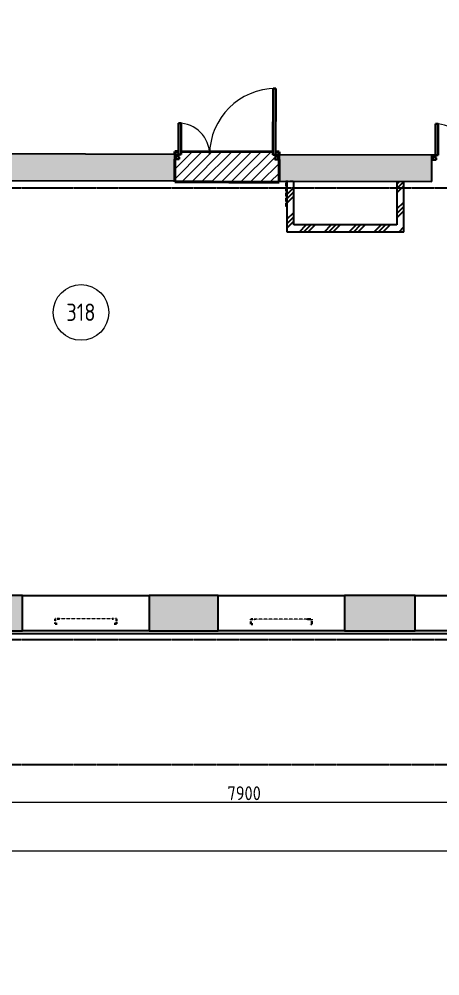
# Model space of a CAD drawing. Header units: millimetres. Extents: x -99936 to 523262, y -63190 to 327013.
# Drawn here: x 227399 to 233454, y -2583 to 11183 of the extents above; entities that cross this region are included whole.
import ezdxf

# ---------------------------------------------------------------- set-up
doc = ezdxf.new("R2010")
doc.units = ezdxf.units.MM
for name, pattern in [('ADSK_Линия сетки', [25, 20, -2.5, 0, -2.5]), ('ADSK_Сверху', [4.5, 3, -1.5]), ('ADSK_Снесено', [4.5, 3, -1.5])]:
    doc.linetypes.add(name, pattern=pattern)
for name, color, linetype, lineweight, true_color in [('_ Окна', 5, 'Continuous', 30, 0x0000ff), ('Стены внутренние', 5, 'Continuous', 18, 0x0000ff), ('Стены наружные', 1, 'ADSK_Снесено', 18, 0xff0000)]:
    doc.layers.add(name, color=color, linetype=linetype, lineweight=lineweight, true_color=true_color)
for name, color, linetype, lineweight in [('Двери', 251, 'Continuous', 18), ('Марки помещений', 7, 'Continuous', 20), ('Окна', 251, 'Continuous', 18), ('Стены', 7, 'Continuous', 18), ('Стены разрез', 7, 'Continuous', 40)]:
    doc.layers.add(name, color=color, linetype=linetype, lineweight=lineweight)
doc.styles.add('GOST Common_1', font='GOST Common_0.ttf', dxfattribs={"width": 0.9, "height": 200})
doc.styles.add('GOST Common_2', font='GOST Common_0.ttf', dxfattribs={"width": 0.9, "height": 250})
doc.dimstyles.new('ADSK_Основной_2_5_мм', dxfattribs={"dimscale": 304.8, "dimtxt": 251.428749, "dimasz": 0.463911, "dimexe": 0.492126, "dimexo": 0.492126, "dimgap": 0.098425, "dimtad": 1, "dimdec": 1, "dimrnd": 0.1, "dimdsep": 46, "dimtxsty": 'GOST Common_1', "dimblk1": 'OBLIQUE', "dimblk2": 'OBLIQUE', "dimsah": 1, "dimcen": 0.09, "dimdle": 0.492126, "dimazin": 2, "dimtfac": 1, "dimtdec": 4, "dimtix": 1, "dimtmove": 0, "dimatfit": 3, "dimfxl": 1, "dimtvp": 1, "dimtfill": 1, "dimtolj": 1, "dimtzin": 0, "dimlwd": 20, "dimlwe": 20, "dimarcsym": 2})
pattern_1 = [(45, (215977.25, 150), (-179.605, 179.605), []), (45, (216040.75, 150), (0, 359.2102), []), (45, (215913.75, 150), (0, 359.2102), [])]

# ---------------------------------------------------------------- blocks, each defined once
blk = doc.blocks.new('Витраж-тент со смещением вовне - 60мм 30 сдвиг-1466942-03 План 3-го этажа')
at = {"layer": '_ Окна', "color": 161, "linetype": 'ADSK_Сверху', "true_color": 0xaaaaff}
for p, q in [((-440, 25), (-440, -45)), ((-440, 25), (-410, 25)), ((-440, -45), (-440, 25)), ((440, 25), (410, 25)), ((440, -45), (440, 25)), ((440, -45), (440, 25)), ((-380, -45), (-440, -45)), ((-380, -35), (-380, -45)), ((380, -35), (380, -45)), ((380, -45), (440, -45))]:
    blk.add_line(p, q, dxfattribs=at)
at = {"layer": 'Окна', "color": 161, "linetype": 'ADSK_Сверху', "true_color": 0xaaaaff}
blk.add_line((-380, -45), (380, -45), dxfattribs=at)
blk = doc.blocks.new('Новые проёмы 3 этаж - Новые проёмы 3 этаж-1676495-03 План 3-го этажа')
at = {"layer": 'Стены'}
h = blk.add_hatch(dxfattribs=at)
h.set_pattern_fill('FP_4', color=256, style=0, pattern_type=2)
h.set_pattern_definition([(45, (0, 0), (-70.7107, 70.7107), [])])
h.paths.add_polyline_path([(15162, 8686), (15162, 9013), (15103, 9013), (15103, 9043), (15113, 9043), (15113, 9083), (15073, 9083), (15073, 9125), (13753, 9127), (13753, 9086), (13713, 9086), (13713, 9047), (13723, 9046), (13723, 9016), (13663, 9017), (13663, 8691), (14193, 8691), (14440, 8686)])
h.paths.add_polyline_path([(15163, 9083), (15162, 9125), (15113, 9125), (15113, 9083), (15162, 9083)])
h.paths.add_polyline_path([(13713, 9087), (13713, 9127), (13663, 9127), (13663, 9087), (13713, 9087)])
at = {"layer": 'Стены разрез'}
for p, q in [((13713, 9127), (13663, 9127)), ((13663, 9127), (13663, 9087)), ((15073, 9125), (13753, 9127)), ((15163, 9125), (15113, 9125)), ((15163, 9083), (15163, 9125)), ((13663, 9017), (13662, 8691)), ((15162, 8686), (15163, 9013)), ((13662, 8691), (14193, 8691)), ((14193, 8691), (14440, 8686)), ((14440, 8686), (15162, 8686))]:
    blk.add_line(p, q, dxfattribs=at)
blk = doc.blocks.new('AC_Дверь_Двупольная - Д-11л 1500х2200h-2039728-03 План 3-го этажа')
at = {"layer": 'Двери', "lineweight": 30}
for p, q in [((700, 1140), (660, 1140)), ((660, 1140), (660, 190)), ((700, 190), (700, 1140)), ((-700, 640), (-660, 640)), ((-700, 190), (-700, 640)), ((-660, 640), (-660, 190)), ((-750, 190), (-730, 190)), ((-750, 120), (-750, 190)), ((-730, 190), (-700, 190)), ((-730, 120), (-730, 190)), ((-730, 190), (-730, 120)), ((-660, 190), (-700, 190)), ((-700, 190), (-700, 150)), ((-700, 150), (-690, 150)), ((-690, 150), (-690, 120)), ((660, 190), (700, 190)), ((700, 150), (690, 150)), ((690, 150), (690, 120)), ((730, 190), (700, 190)), ((700, 190), (700, 150)), ((730, 120), (730, 190)), ((750, 190), (730, 190)), ((730, 190), (730, 120)), ((750, 120), (750, 190)), ((-730, 120), (-750, 120)), ((-690, 120), (-730, 120)), ((690, 120), (730, 120)), ((730, 120), (750, 120))]:
    blk.add_line(p, q, dxfattribs=at)
at = {"layer": 'Двери'}
for centre, radius, start, end in [((700, 190), 950, 90, 180), ((-700, 190), 450, 360, 90)]:
    blk.add_arc(centre, radius, start, end, dxfattribs=at)
blk = doc.blocks.new('ADSK_Марка_Помещение_ОдноЗначение - Номер-247393-03 План 3-го этажа')
at = {"layer": 'Марки помещений'}
blk.add_circle((0, 0), 4, dxfattribs=at)
blk = doc.blocks.new('_Oblique')
at = {"color": 0, "linetype": 'ByBlock', "lineweight": -2}
blk.add_line((-0.5, -0.5), (0.5, 0.5), dxfattribs=at)
blk = doc.blocks.new('*D1594')
at = {"color": 0, "lineweight": 20, "transparency": 16777216}
for p, q in [((226537, -85), (234737, -85)), ((226687, -135), (226687, -235)), ((234587, -135), (234587, -235))]:
    blk.add_line(p, q, dxfattribs=at)
at = {"layer": 'Defpoints', "color": 0, "transparency": 16777216}
for p in [(226687, 15), (234587, 15), (234587, -85)]:
    blk.add_point(p, dxfattribs=at)
at = {"color": 0, "lineweight": 20, "transparency": 16777216, "xscale": 141.4, "yscale": 141.4, "zscale": 141.4, "rotation": 180}
blk.add_blockref('_Oblique', (226687, -85), dxfattribs=at)
at = {"color": 0, "lineweight": 20, "transparency": 16777216, "xscale": 141.4, "yscale": 141.4, "zscale": 141.4}
blk.add_blockref('_Oblique', (234587, -85), dxfattribs=at)
at = {"color": 0, "lineweight": 25, "transparency": 16777216, "insert": (230637, 45), "char_height": 200, "width": 756.84, "attachment_point": 5, "style": 'GOST Common_1', "bg_fill": 3, "box_fill_scale": 1.1, "bg_fill_color": 256, "bg_fill_true_color": 13158600, "bg_fill_transparency": 0}
blk.add_mtext('\\A1;7900', dxfattribs=at)
blk = doc.blocks.new('*D1608')
at = {"color": 0, "lineweight": 20, "transparency": 16777216}
for p, q in [((209887, -785), (272037, -785)), ((210037, -835), (210037, -935)), ((271887, -835), (271887, -935))]:
    blk.add_line(p, q, dxfattribs=at)
at = {"layer": 'Defpoints', "color": 0, "transparency": 16777216}
for p in [(210037, -685), (271887, -685), (271887, -785)]:
    blk.add_point(p, dxfattribs=at)
at = {"color": 0, "lineweight": 20, "transparency": 16777216, "xscale": 141.4, "yscale": 141.4, "zscale": 141.4, "rotation": 180}
blk.add_blockref('_Oblique', (210037, -785), dxfattribs=at)
at = {"color": 0, "lineweight": 20, "transparency": 16777216, "xscale": 141.4, "yscale": 141.4, "zscale": 141.4}
blk.add_blockref('_Oblique', (271887, -785), dxfattribs=at)
at = {"color": 0, "lineweight": 25, "transparency": 16777216, "insert": (240962, -655), "char_height": 200, "width": 889.8, "attachment_point": 5, "style": 'GOST Common_1', "bg_fill": 3, "box_fill_scale": 1.1, "bg_fill_color": 256, "bg_fill_true_color": 13158600, "bg_fill_transparency": 0}
blk.add_mtext('\\A1;61850', dxfattribs=at)

msp = doc.modelspace()

# ---------------------------------------------------------------- hatches: boundary and pattern name
at = {"layer": 'Стены внутренние', "lineweight": 25, "true_color": 0x636466}
h = msp.add_hatch(color=251, dxfattribs=at)
h.paths.add_polyline_path([(258100.32, 8781.417), (258097.491, 9161.426), (251920.516, 9177.754), (251919.512, 8797.755), (258042.559, 8781.57)])
h.paths.add_polyline_path([(250419.517, 8801.72), (250420.336, 9181.718), (243349.517, 9200.409), (243348.512, 8820.411), (249544.593, 8804.032)])
h.paths.add_polyline_path([(241848.517, 8824.375), (241849.337, 9204.374), (234840.127, 9222.902), (234840.127, 8842.901), (241580.637, 8825.084)])
h.paths.add_polyline_path([(233339.128, 8846.868), (233339.948, 9226.867), (231140.594, 9232.681), (231139.59, 8852.682), (232774.023, 8848.362)])
h.paths.add_polyline_path([(229639.595, 8856.647), (229640.414, 9236.646), (224110.278, 9251.264), (224111.023, 8871.261), (227566.267, 8862.128)])
h = msp.add_hatch(dxfattribs=at)
h.set_pattern_fill('FP_1', color=251, style=0, pattern_type=2)
h.set_pattern_definition(pattern_1)
h.paths.add_polyline_path([(231350.645, 8225.026), (231350.645, 8852.124), (231250.645, 8852.389), (231250.645, 8225.026)])
h = msp.add_hatch(dxfattribs=at)
h.set_pattern_fill('FP_1', color=251, style=0, pattern_type=2)
h.set_pattern_definition(pattern_1)
h.paths.add_polyline_path([(232936.448, 8125.026), (232936.448, 8847.933), (232836.448, 8847.933), (232836.448, 8125.026)])
h = msp.add_hatch(dxfattribs=at)
h.set_pattern_fill('FP_1', color=251, style=0, pattern_type=2)
h.set_pattern_definition(pattern_1)
h.paths.add_polyline_path([(232836.448, 8125.026), (232836.448, 8225.026), (231250.645, 8225.026), (231250.645, 8125.026), (232557.495, 8125.026)])
at = {"layer": 'Стены наружные', "linetype": 'Continuous', "lineweight": 25, "true_color": 0x636466}
h = msp.add_hatch(color=251, dxfattribs=at)
h.paths.add_polyline_path([(257441.354, 2379.504), (258524.186, 2379.504), (258524.186, 2889.504), (257441.354, 2889.504), (257441.354, 2682.856)])
h.paths.add_polyline_path([(255595.006, 2379.504), (255621.354, 2379.504), (255621.354, 2889.504), (254574.415, 2889.504), (254574.415, 2379.504)])
h.paths.add_polyline_path([(251855.087, 2379.504), (252754.415, 2379.504), (252754.415, 2889.504), (251855.087, 2889.504), (251855.087, 2682.856)])
h.paths.add_polyline_path([(249742.994, 2379.504), (250035.087, 2379.504), (250035.087, 2889.504), (249034.49, 2889.504), (249034.49, 2379.504)])
h.paths.add_polyline_path([(246252.093, 2379.504), (247214.49, 2379.504), (247214.49, 2889.504), (246184.438, 2889.504), (246184.438, 2379.504)])
h.paths.add_polyline_path([(243916.365, 2379.504), (244364.438, 2379.504), (244364.438, 2889.504), (243340.297, 2889.504), (243340.297, 2379.504)])
h.paths.add_polyline_path([(241520.297, 2379.504), (241520.297, 2889.504), (240560.307, 2889.504), (240560.307, 2379.504)])
h.paths.add_polyline_path([(238740.307, 2379.504), (238740.307, 2889.504), (237732.029, 2889.504), (237732.029, 2379.504)])
h.paths.add_polyline_path([(235912.029, 2379.504), (235912.029, 2889.504), (234918.253, 2889.504), (234918.253, 2379.504)])
h.paths.add_polyline_path([(233098.253, 2379.504), (233098.253, 2889.504), (232081.468, 2889.504), (232081.468, 2379.504), (232585.339, 2379.504)])
h.paths.add_polyline_path([(230261.468, 2379.504), (230261.468, 2889.504), (229268.438, 2889.504), (229268.438, 2379.504), (229901.996, 2379.504)])
h.paths.add_polyline_path([(224250.252, 2379.504), (224642.534, 2379.504), (224642.534, 2889.504), (224250.252, 2889.504), (224250.252, 2657.858)])
h.paths.add_polyline_path([(227448.438, 2379.504), (227448.438, 2889.504), (226462.534, 2889.504), (226462.534, 2379.504)])

# ---------------------------------------------------------------- linework, layer by layer
at = {"linetype": 'ADSK_Линия сетки', "lineweight": 25}
for p, q in [((204891.03, 8756.788), (273118.973, 8756.788)), ((204891.03, 2256.788), (273118.973, 2256.788)), ((204891.03, 456.788), (273118.973, 456.788))]:
    msp.add_line(p, q, dxfattribs=at)
at = {"layer": 'Стены внутренние', "color": 251, "lineweight": 25, "true_color": 0x636466}
for p, q in [((229640.599, 9236.646), (223730.275, 9252.269)), ((233340.133, 9226.867), (231140.594, 9232.681)), ((229639.595, 8856.647), (229640.414, 9166.646)), ((231140.409, 9162.681), (231139.59, 8852.682)), ((233339.128, 8846.868), (233339.948, 9156.867)), ((225356.514, 8867.969), (229639.595, 8856.647)), ((231139.59, 8852.682), (233339.128, 8846.868)), ((231250.645, 8852.389), (231250.645, 8125.026)), ((231350.645, 8225.026), (231350.645, 8852.124)), ((232836.448, 8848.197), (232836.448, 8225.026)), ((232936.448, 8125.026), (232936.448, 8847.933)), ((231250.645, 8125.026), (232936.448, 8125.026)), ((232836.448, 8225.026), (231350.645, 8225.026))]:
    msp.add_line(p, q, dxfattribs=at)
at = {"layer": 'Стены внутренние', "color": 251, "linetype": 'ADSK_Сверху', "lineweight": 25, "true_color": 0x636466}
for p, q in [((231238.645, 8852.421), (231238.645, 8481.193)), ((231238.645, 8852.421), (231350.645, 8852.124)), ((231350.645, 8481.193), (231350.645, 8852.124))]:
    msp.add_line(p, q, dxfattribs=at)
at = {"layer": 'Стены наружные', "color": 251, "linetype": 'Continuous', "lineweight": 25, "true_color": 0x636466}
for p, q in [((227448.438, 2889.504), (226462.534, 2889.504)), ((227448.438, 2379.504), (227448.438, 2889.504)), ((227448.438, 2889.504), (229268.438, 2889.504)), ((230261.468, 2889.504), (229268.438, 2889.504)), ((229268.438, 2889.504), (229268.438, 2379.504)), ((230261.468, 2379.504), (230261.468, 2889.504)), ((230261.468, 2889.504), (232081.468, 2889.504)), ((233098.253, 2889.504), (232081.468, 2889.504)), ((232081.468, 2889.504), (232081.468, 2379.504)), ((233098.253, 2379.504), (233098.253, 2889.504)), ((233098.253, 2889.504), (234918.253, 2889.504)), ((226462.534, 2379.504), (227448.438, 2379.504)), ((229268.438, 2379.504), (227448.438, 2379.504)), ((229268.438, 2379.504), (230261.468, 2379.504)), ((232081.468, 2379.504), (230261.468, 2379.504)), ((232081.468, 2379.504), (233098.253, 2379.504)), ((234918.253, 2379.504), (233098.253, 2379.504))]:
    msp.add_line(p, q, dxfattribs=at)

# ---------------------------------------------------------------- block references
at = {"layer": '_ Окна', "color": 251, "linetype": 'ADSK_Сверху', "lineweight": 25, "true_color": 0x636466, "rotation": 180}
for p in [(228358.438, 2508.526), (231171.468, 2504.881)]:
    msp.add_blockref('Витраж-тент со смещением вовне - 60мм 30 сдвиг-1466942-03 План 3-го этажа', p, dxfattribs=at)
at = {"layer": 'Двери', "color": 251, "lineweight": 25, "true_color": 0x636466, "rotation": 359.8485505277052}
for p in [(230390.094, 9044.664), (234089.628, 9034.885)]:
    msp.add_blockref('AC_Дверь_Двупольная - Д-11л 1500х2200h-2039728-03 План 3-го этажа', p, dxfattribs=at)
at = {"layer": 'Марки помещений', "color": 251, "lineweight": 25, "true_color": 0x636466, "xscale": 99.99999999999993, "yscale": 99.99999999999993, "zscale": 99.99999999999993}
msp.add_blockref('ADSK_Марка_Помещение_ОдноЗначение - Номер-247393-03 План 3-го этажа', (228289.892, 6962.935), dxfattribs=at)
at = {"layer": 'Стены', "color": 251, "lineweight": 25, "true_color": 0x636466}
msp.add_blockref('Новые проёмы 3 этаж - Новые проёмы 3 этаж-1676495-03 План 3-го этажа', (215977.254, 150), dxfattribs=at)

# ---------------------------------------------------------------- texts
at = {"layer": 'Марки помещений', "color": 251, "lineweight": 25, "true_color": 0x636466, "insert": (228077.484, 7090.66), "char_height": 250, "width": 526.70869, "attachment_point": 1, "style": 'GOST Common_2'}
msp.add_mtext('318', dxfattribs=at)

# ---------------------------------------------------------------- dimensions: what is measured, and where the dimension line sits
at = {"lineweight": 25}
for base, p1, p2, override, picture, middle in [((234587.165, -84.554), (226687.165, 15.431), (234587.165, 15.431), {"dimpost": '<>', "dimfxl": 7900}, '*D1594', (230637.165, 45.446)), ((271887.165, -784.554), (210037.165, -684.569), (271887.165, -684.569), {"dimpost": '<>', "dimfxl": 61850}, '*D1608', (240962.165, -654.554))]:
    dim = msp.add_linear_dim(base=base, p1=p1, p2=p2, dimstyle='ADSK_Основной_2_5_мм', override=override, dxfattribs=at)
    dim.commit()
    dim.dimension.update_dxf_attribs({"geometry": picture, "text_midpoint": middle})

# ---------------------------------------------------------------- next in the draw order: linework, layer by layer
at = {"color": 251, "lineweight": 25, "true_color": 0x636466}
msp.add_lwpolyline([(262010.466, 21084.059), (262010.466, 43909.207), (272009.872, 43909.207), (272191.204, 8682.302), (265910.655, 8682.302), (265910.655, 300.232), (258014.186, 300.232), (258014.186, 2256.788), (247213.228, 2336.478), (247313.65, 2335.737), (247313.65, -2582.567), (234949.898, -2582.567), (234949.898, 2336.478), (224250.252, 2336.478), (224250.252, 422.021), (216267.753, 456.788), (216267.753, 8679.252)], dxfattribs=at)

doc.saveas('drawing.dxf')
